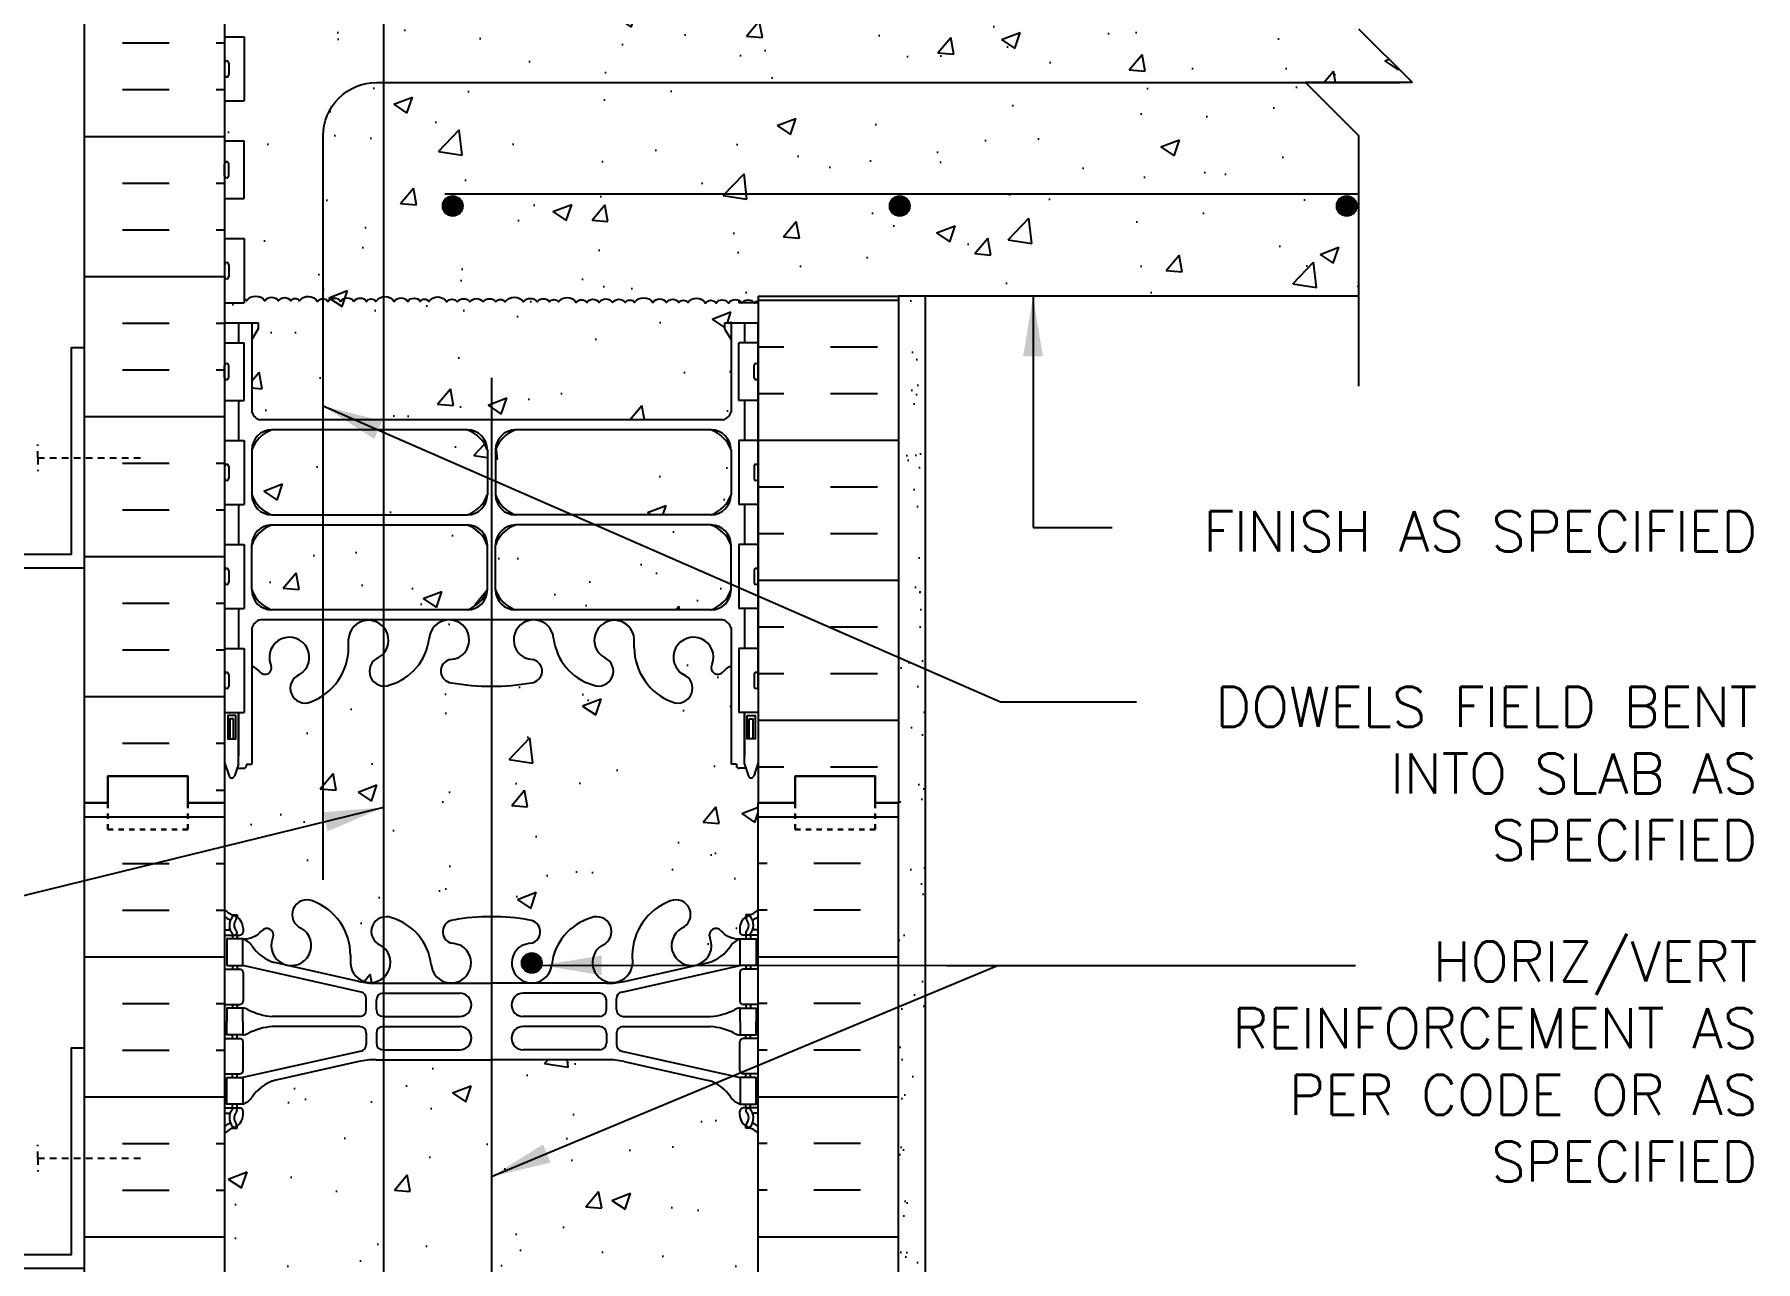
# Model space of a CAD drawing. Header units: inches. Extents: x 75 to 126.9, y 109 to 174.4.
# Drawn here: x 94.62 to 126.86, y 137.81 to 160.8 of the extents above; entities that cross this region are included whole.
import ezdxf

# ---------------------------------------------------------------- set-up
doc = ezdxf.new("R2010")
doc.units = ezdxf.units.IN
doc.header["$LTSCALE"] = 0.5
doc.header["$MEASUREMENT"] = 0
doc.linetypes.add('DASHED2', pattern=[0.375, 0.25, -0.125])
for name, color, linetype in [('HATCH', 12, 'Continuous'), ('line25', 2, 'Continuous'), ('LINE3', 3, 'Continuous'), ('LINE50', 5, 'Continuous'), ('LINE9', 9, 'Continuous'), ('TEXT', 4, 'Continuous'), ('Web_Edge', 9, 'Continuous')]:
    doc.layers.add(name, color=color, linetype=linetype)
doc.styles.add('DIM', font='romans.shx', dxfattribs={"width": 0.7})
doc.styles.add('ROMANS', font='romans.shx', dxfattribs={"height": 0.75})
doc.dimstyles.new('ext_12', dxfattribs={"dimscale": 12, "dimtxt": 0.09375, "dimasz": 0.09375, "dimexe": 0.09375, "dimexo": 0.0625, "dimgap": 0.0625, "dimtad": 1, "dimdec": 1, "dimzin": 3, "dimdsep": 46, "dimlunit": 4, "dimtxsty": 'DIM', "dimcen": 0.09, "dimdle": 0.09375, "dimclrt": 4, "dimadec": 0, "dimazin": 0, "dimtfac": 1, "dimtdec": 1, "dimtmove": 2, "dimatfit": 3, "dimfxl": 1, "dimfrac": 2, "dimtolj": 1, "dimtzin": 0, "dimarcsym": 0})

msp = doc.modelspace()

# ---------------------------------------------------------------- hatches: boundary and pattern name
at = {"layer": 'HATCH'}
h = msp.add_hatch(dxfattribs=at)
h.set_pattern_fill('AR-CONC', color=256, scale=0.5)
h.paths.add_polyline_path([(108.178, 173.401), (102.178, 173.401), (101.178, 172.401), (101.178, 174.401), (100.178, 173.401), (98.178, 173.401), (98.178, 170.593, 0.088416), (98.324, 170.496), (98.414, 170.496), (98.414, 170.454, -0.249069), (98.524, 170.247), (98.524, 170.18, -0.414214), (98.462, 170.117), (98.414, 170.117), (98.414, 170.047), (98.519, 170.047, -0.168672), (98.705, 169.898, 0.17445), (99.113, 169.602), (100.693, 169.249, 0.054974), (101.02, 169.213), (103.178, 169.213), (105.336, 169.213, 0.054974), (105.663, 169.249), (107.244, 169.602, 0.17445), (107.651, 169.898, -0.168672), (107.837, 170.047), (107.942, 170.047), (107.942, 170.117), (107.895, 170.117, -0.414214), (107.832, 170.18), (107.832, 170.247, -0.249069), (107.942, 170.454), (107.942, 170.496), (108.032, 170.496, 0.08841), (108.178, 170.593)])
h.paths.add_polyline_path([(108.178, 166.401, 0.08841), (108.032, 166.498), (107.942, 166.498), (107.942, 166.54, -0.249069), (107.832, 166.747), (107.832, 166.815, -0.414214), (107.895, 166.877), (107.942, 166.877), (107.942, 166.947), (107.837, 166.947, 0.231736), (107.479, 166.796, -0.8344), (107.268, 166.922), (107.28, 166.943, 2.155404), (106.741, 166.749, -1), (106.527, 166.238, -0.311223), (105.818, 167.254), (105.819, 167.419, 1.661382), (105.258, 167.066, -1), (105.044, 166.555, -0.307094), (104.306, 167.45, 1.604516), (103.747, 167.074, 0.055617), (103.926, 167.029, -0.843243), (103.892, 166.596, -0.047544), (103.178, 166.532, -0.047544), (102.464, 166.596, -0.843243), (102.43, 167.029, 0.055617), (102.609, 167.074, 1.604516), (102.051, 167.45, -0.307094), (101.312, 166.555, -1), (101.098, 167.066, 1.661382), (100.537, 167.419), (100.538, 167.273, -0.316114), (99.829, 166.238, -1), (99.615, 166.749, 2.155404), (99.077, 166.943), (99.088, 166.922, -0.834375), (98.877, 166.796, 0.23174), (98.519, 166.947), (98.414, 166.947), (98.414, 166.877), (98.462, 166.877, -0.414214), (98.524, 166.815), (98.524, 166.747, -0.249069), (98.414, 166.54), (98.414, 166.498), (98.324, 166.498, 0.088416), (98.178, 166.401), (98.178, 164.401), (98.178, 163.874, -0.519406), (98.413, 163.874, -0.520567), (98.591, 163.874, -0.520567), (98.932, 163.874, -0.520567), (99.189, 163.874, -0.520567), (99.421, 163.874, -0.520567), (99.585, 163.874, -0.520567), (99.919, 163.863, -0.520567), (100.116, 163.863, -0.520567), (100.351, 163.863, -0.520567), (100.602, 163.863, -0.520567), (100.837, 163.863, -0.520567), (101.014, 163.863, -0.520567), (101.356, 163.863, -0.520567), (101.612, 163.863, -0.520567), (101.844, 163.863, -0.520567), (102.008, 163.863, -0.520567), (102.343, 163.852, -0.520567), (102.539, 163.852, -0.520567), (102.774, 163.852, -0.520567), (103.025, 163.852, -0.520567), (103.26, 163.852, -0.520567), (103.438, 163.852, -0.520567), (103.779, 163.852, -0.520567), (104.036, 163.852, -0.520567), (104.268, 163.852, -0.520567), (104.432, 163.852, -0.520567), (104.766, 163.841, -0.520567), (104.963, 163.841, -0.520567), (105.198, 163.841, -0.520567), (105.449, 163.841, -0.520567), (105.684, 163.841, -0.520567), (105.861, 163.841, -0.520567), (106.202, 163.841, -0.520567), (106.459, 163.841, -0.520567), (106.691, 163.841, -0.520567), (106.855, 163.841, -0.520567), (107.189, 163.83, -0.520567), (107.386, 163.83, -0.520567), (107.621, 163.83, -0.520567), (107.872, 163.83, -0.520567), (108.107, 163.83, -0.520567), (108.284, 163.83, -0.520567), (108.626, 163.83, -0.520567), (108.882, 163.83, -0.280682), (108.998, 163.901), (108.866, 163.901), (108.866, 164.401), (108.178, 164.401)])
h.paths.add_polyline_path([(119.433, 163.901), (110.366, 163.901), (108.998, 163.901, 0.280682), (108.882, 163.83, 0.520567), (108.626, 163.83, 0.520567), (108.284, 163.83, 0.520567), (108.107, 163.83, 0.520567), (107.872, 163.83, 0.520567), (107.621, 163.83, 0.520567), (107.386, 163.83, 0.520567), (107.189, 163.83, 0.520567), (106.855, 163.841, 0.520567), (106.691, 163.841, 0.520567), (106.459, 163.841, 0.520567), (106.202, 163.841, 0.520567), (105.861, 163.841, 0.520567), (105.684, 163.841, 0.520567), (105.449, 163.841, 0.520567), (105.198, 163.841, 0.520567), (104.963, 163.841, 0.520567), (104.766, 163.841, 0.520567), (104.432, 163.852, 0.520567), (104.268, 163.852, 0.520567), (104.036, 163.852, 0.520567), (103.779, 163.852, 0.520567), (103.438, 163.852, 0.520567), (103.26, 163.852, 0.520567), (103.025, 163.852, 0.520567), (102.774, 163.852, 0.520567), (102.539, 163.852, 0.520567), (102.343, 163.852, 0.520567), (102.008, 163.863, 0.520567), (101.844, 163.863, 0.520567), (101.612, 163.863, 0.520567), (101.356, 163.863, 0.520567), (101.014, 163.863, 0.520567), (100.837, 163.863, 0.520567), (100.602, 163.863, 0.520567), (100.351, 163.863, 0.520567), (100.116, 163.863, 0.520567), (99.919, 163.863, 0.520567), (99.585, 163.874, 0.520567), (99.421, 163.874, 0.520567), (99.189, 163.874, 0.520567), (98.932, 163.874, 0.520567), (98.591, 163.874, 0.520567), (98.413, 163.874, 0.519406), (98.178, 163.874), (98.178, 162.586), (98.543, 162.586), (98.543, 161.506), (98.178, 161.506), (98.178, 160.756), (98.543, 160.756), (98.543, 159.556), (98.178, 159.556), (98.178, 158.806), (98.543, 158.806), (98.543, 157.726), (98.178, 157.726), (98.178, 156.976), (98.543, 156.976), (98.543, 155.85, -0.144272), (98.591, 155.812, -0.520567), (98.932, 155.812, -0.520567), (99.189, 155.812, -0.520567), (99.421, 155.812, -0.520567), (99.585, 155.812, -0.520567), (99.919, 155.801, -0.520567), (100.116, 155.801, -0.520567), (100.351, 155.801, -0.520567), (100.602, 155.801, -0.520567), (100.837, 155.801, -0.520567), (101.014, 155.801, -0.520567), (101.356, 155.801, -0.520567), (101.612, 155.801, -0.520567), (101.844, 155.801, -0.520567), (102.008, 155.801, -0.520567), (102.343, 155.79, -0.520567), (102.539, 155.79, -0.520567), (102.774, 155.79, -0.520567), (103.025, 155.79, -0.520567), (103.26, 155.79, -0.520567), (103.438, 155.79, -0.520567), (103.779, 155.79, -0.520567), (104.036, 155.79, -0.520567), (104.268, 155.79, -0.520567), (104.432, 155.79, -0.520567), (104.766, 155.78, -0.520567), (104.963, 155.78, -0.520567), (105.198, 155.78, -0.520567), (105.449, 155.78, -0.520567), (105.684, 155.78, -0.520567), (105.861, 155.78, -0.520567), (106.202, 155.78, -0.520567), (106.459, 155.78, -0.520567), (106.691, 155.78, -0.520567), (106.855, 155.78, -0.520567), (107.189, 155.769, -0.520567), (107.386, 155.769, -0.520567), (107.621, 155.769, -0.501249), (107.866, 155.776), (107.878, 155.776, -0.479526), (108.101, 155.776), (108.113, 155.776, -0.179403), (108.178, 155.813), (108.178, 155.901), (110.803, 155.901), (119.433, 155.901), (119.433, 158.901), (118.433, 159.901), (120.433, 159.901), (119.433, 160.901)])
h.paths.add_polyline_path([(107.668, 155.089), (107.548, 155.289), (107.548, 155.401), (108.178, 155.401), (108.178, 155.776), (107.813, 155.776), (107.813, 155.819, 0.367877), (107.621, 155.769, 0.520567), (107.386, 155.769, 0.520567), (107.189, 155.769, 0.520567), (106.855, 155.78, 0.520567), (106.691, 155.78, 0.520567), (106.459, 155.78, 0.520567), (106.202, 155.78, 0.520567), (105.861, 155.78, 0.520567), (105.684, 155.78, 0.520567), (105.449, 155.78, 0.520567), (105.198, 155.78, 0.520567), (104.963, 155.78, 0.520567), (104.766, 155.78, 0.520567), (104.432, 155.79, 0.520567), (104.268, 155.79, 0.520567), (104.036, 155.79, 0.520567), (103.779, 155.79, 0.520567), (103.438, 155.79, 0.520567), (103.26, 155.79, 0.520567), (103.025, 155.79, 0.520567), (102.774, 155.79, 0.520567), (102.539, 155.79, 0.520567), (102.343, 155.79, 0.520567), (102.008, 155.801, 0.520567), (101.844, 155.801, 0.520567), (101.612, 155.801, 0.520567), (101.356, 155.801, 0.520567), (101.014, 155.801, 0.520567), (100.837, 155.801, 0.520567), (100.602, 155.801, 0.520567), (100.351, 155.801, 0.520567), (100.116, 155.801, 0.520567), (99.919, 155.801, 0.520567), (99.585, 155.812, 0.520567), (99.421, 155.812, 0.520567), (99.189, 155.812, 0.520567), (98.932, 155.812, 0.520567), (98.591, 155.812, 0.144272), (98.543, 155.85), (98.543, 155.776), (98.178, 155.776), (98.178, 155.401), (98.808, 155.401), (98.808, 155.289), (98.688, 155.089), (98.688, 153.727, 0.268156), (98.849, 153.579), (107.507, 153.579, 0.268138), (107.668, 153.727)])
h.paths.add_polyline_path([(103.102, 153.017, 0.225652), (102.727, 153.392), (99.063, 153.392, 0.225652), (98.688, 153.017), (98.688, 152.176, 0.225652), (99.063, 151.801), (102.727, 151.801, 0.225652), (103.102, 152.176)])
h.paths.add_polyline_path([(103.102, 150.394), (103.102, 151.235, 0.225652), (102.727, 151.61), (99.063, 151.61, 0.225652), (98.688, 151.235), (98.688, 150.394, 0.225652), (99.063, 150.019), (102.727, 150.019, 0.225652)])
h.paths.add_polyline_path([(107.668, 151.235, 0.225652), (107.293, 151.61), (103.629, 151.61, 0.225652), (103.254, 151.235), (103.254, 150.394, 0.225652), (103.629, 150.019), (107.293, 150.019, 0.225652), (107.668, 150.394)])
h.paths.add_polyline_path([(107.668, 153.017, 0.225652), (107.293, 153.392), (103.629, 153.392, 0.225652), (103.254, 153.017), (103.254, 152.176, 0.225652), (103.629, 151.801), (107.293, 151.801, 0.225652), (107.668, 152.176)])
h.paths.add_polyline_path([(107.668, 148.967, 0.108935), (107.515, 148.854, -0.8344), (107.304, 148.979), (107.316, 149.001, 2.155404), (106.777, 148.806, -1), (106.563, 148.295, -0.311223), (105.854, 149.311), (105.855, 149.476, 1.661382), (105.294, 149.124, -1), (105.08, 148.612, -0.307094), (104.342, 149.508, 1.604516), (103.783, 149.132, 0.055617), (103.962, 149.086, -0.843243), (103.928, 148.654, -0.049932), (103.178, 148.59, -0.049932), (102.428, 148.654, -0.843243), (102.394, 149.086, 0.055617), (102.573, 149.132, 1.604516), (102.015, 149.508, -0.307094), (101.276, 148.612, -1), (101.062, 149.124, 1.661382), (100.501, 149.476), (100.502, 149.331, -0.316114), (99.793, 148.295, -1), (99.579, 148.806, 2.155404), (99.041, 149.001), (99.052, 148.979, -0.834375), (98.841, 148.854, 0.108938), (98.688, 148.967), (98.688, 147.13), (98.588, 147.13), (98.588, 147.1, -0.414214), (98.538, 147.05), (98.412, 147.05), (98.369, 146.919, -0.725737), (98.263, 146.9), (98.178, 147.161), (98.178, 146.401), (98.178, 144.401, 0.088416), (98.324, 144.304), (98.414, 144.304), (98.414, 144.262, -0.249069), (98.524, 144.055), (98.524, 143.987, -0.414214), (98.462, 143.925), (98.414, 143.925), (98.414, 143.855), (98.519, 143.855, 0.231736), (98.877, 144.006, -0.8344), (99.088, 143.88), (99.077, 143.859, 2.155404), (99.615, 144.054, -1), (99.829, 144.565, -0.311223), (100.538, 143.549), (100.537, 143.384, 1.661382), (101.098, 143.736, -1), (101.312, 144.247, -0.307094), (102.051, 143.352, 1.604516), (102.609, 143.728, 0.055617), (102.43, 143.773, -0.843243), (102.464, 144.206, -0.047544), (103.178, 144.271, -0.047544), (103.892, 144.206, -0.843243), (103.926, 143.773, 0.055617), (103.747, 143.728, 1.604516), (104.306, 143.352, -0.307094), (105.044, 144.247, -1), (105.258, 143.736, 1.661382), (105.819, 143.384), (105.819, 143.529, -0.316114), (106.527, 144.565, -1), (106.741, 144.054, 2.155404), (107.28, 143.859), (107.268, 143.88, -0.834375), (107.479, 144.006, 0.23174), (107.837, 143.855), (107.942, 143.855), (107.942, 143.925), (107.895, 143.925, -0.414214), (107.832, 143.987), (107.832, 144.055, -0.249069), (107.942, 144.262), (107.942, 144.304), (108.032, 144.304, 0.08841), (108.178, 144.401), (108.178, 146.401), (108.178, 147.161), (108.099, 146.919, -0.725737), (107.993, 146.9), (107.944, 147.05), (107.818, 147.05, -0.414214), (107.768, 147.1), (107.768, 147.13), (107.668, 147.13)])
h.paths.add_polyline_path([(108.178, 140.209, 0.08841), (108.032, 140.306), (107.942, 140.306), (107.942, 140.348, -0.249069), (107.832, 140.555), (107.832, 140.622, -0.414214), (107.895, 140.685), (107.942, 140.685), (107.942, 140.755), (107.837, 140.755, -0.168672), (107.651, 140.905, 0.17445), (107.244, 141.2), (105.663, 141.553, 0.054974), (105.336, 141.589), (103.178, 141.589), (101.02, 141.589, 0.054974), (100.693, 141.553), (99.113, 141.2, 0.17445), (98.705, 140.905, -0.168672), (98.519, 140.755), (98.414, 140.755), (98.414, 140.685), (98.462, 140.685, -0.414214), (98.524, 140.622), (98.524, 140.555, -0.249069), (98.414, 140.348), (98.414, 140.306), (98.324, 140.306, 0.088416), (98.178, 140.209), (98.178, 134.593, 0.088416), (98.324, 134.496), (98.414, 134.496), (98.414, 134.454, -0.249069), (98.524, 134.247), (98.524, 134.18, -0.414214), (98.462, 134.117), (98.414, 134.117), (98.414, 134.047), (98.519, 134.047, -0.168672), (98.705, 133.898, 0.17445), (99.113, 133.602), (100.693, 133.249, 0.054974), (101.02, 133.213), (103.178, 133.213), (105.336, 133.213, 0.054974), (105.663, 133.249), (107.244, 133.602, 0.17445), (107.651, 133.898, -0.168672), (107.837, 134.047), (107.942, 134.047), (107.942, 134.117), (107.895, 134.117, -0.414214), (107.832, 134.18), (107.832, 134.247, -0.249069), (107.942, 134.454), (107.942, 134.496), (108.032, 134.496, 0.08841), (108.178, 134.593)])
h.paths.add_polyline_path([(108.178, 130.401, 0.08841), (108.032, 130.498), (107.942, 130.498), (107.942, 130.54, -0.249069), (107.832, 130.747), (107.832, 130.815, -0.414214), (107.895, 130.877), (107.942, 130.877), (107.942, 130.947), (107.837, 130.947, 0.231736), (107.479, 130.796, -0.8344), (107.268, 130.922), (107.28, 130.943, 2.155404), (106.741, 130.749, -1), (106.527, 130.238, -0.311223), (105.818, 131.254), (105.819, 131.419, 1.661382), (105.258, 131.066, -1), (105.044, 130.555, -0.307094), (104.306, 131.45, 1.604516), (103.747, 131.074, 0.055617), (103.926, 131.029, -0.843243), (103.892, 130.596, -0.047544), (103.178, 130.532, -0.047544), (102.464, 130.596, -0.843243), (102.43, 131.029, 0.055617), (102.609, 131.074, 1.604516), (102.051, 131.45, -0.307094), (101.312, 130.555, -1), (101.098, 131.066, 1.661382), (100.537, 131.419), (100.538, 131.273, -0.316114), (99.829, 130.238, -1), (99.615, 130.749, 2.155404), (99.077, 130.943), (99.088, 130.922, -0.834375), (98.877, 130.796, 0.23174), (98.519, 130.947), (98.414, 130.947), (98.414, 130.877), (98.462, 130.877, -0.414214), (98.524, 130.815), (98.524, 130.747, -0.249069), (98.414, 130.54), (98.414, 130.498), (98.324, 130.498, 0.088416), (98.178, 130.401), (98.178, 128.401), (100.178, 128.401), (101.178, 129.401), (101.178, 127.401), (102.178, 128.401), (108.178, 128.401)])
h = msp.add_hatch(dxfattribs=at)
h.set_pattern_fill('INSUL', color=256, scale=7, style=0)
h.set_pattern_definition([(0, (-2827.9834, -250.6084), (0, 2.625), []), (0, (-2827.9834, -249.7334), (0, 2.625), [0.875, -0.875]), (0, (-2827.9834, -248.8584), (0, 2.625), [0.875, -0.875])])
h.paths.add_polyline_path([(95.553, 146.401), (95.991, 146.401), (95.991, 146.901), (97.491, 146.901), (97.491, 146.401), (98.178, 146.401), (98.178, 164.401), (97.491, 164.401), (97.491, 164.901), (95.991, 164.901), (95.991, 164.401), (95.553, 164.401)])
h = msp.add_hatch(dxfattribs=at)
h.set_pattern_fill('INSUL', color=256, scale=7, style=0)
h.set_pattern_definition([(0, (109.5324, 155.8238), (0, 2.625), []), (0, (109.5324, 156.6988), (0, 2.625), [0.875, -0.875]), (0, (109.5324, 157.5738), (0, 2.625), [0.875, -0.875])])
h.paths.add_polyline_path([(110.803, 155.901), (108.178, 155.901), (108.178, 155.618), (110.803, 155.618)])
h.paths.add_polyline_path([(110.803, 155.618), (108.178, 155.618), (108.178, 146.401), (108.866, 146.401), (108.866, 146.901), (110.366, 146.901), (110.366, 146.401), (110.803, 146.401)])
h = msp.add_hatch(dxfattribs=at)
h.set_pattern_fill('AR-SAND', color=256, scale=0.5, style=0)
h.set_pattern_definition([(37.5, (111.2565, 149.0647), (-0.031497, 0.963412), [0, -0.76, 0, -0.85, 0, -0.8125]), (7.5, (111.2565, 149.0647), (0.88489, 1.41107), [0, -0.41, 0, -0.685, 0, -0.2625]), (327.5, (110.6415, 149.0647), (1.55707, 0.00283), [0, -0.25, 0, -0.9, 0, -1.175]), (317.5, (110.6415, 149.0647), (1.50306, 0.43884), [0, -0.125, 0, -0.59, 0, -0.675])])
h.paths.add_polyline_path([(111.303, 155.901), (110.803, 155.901), (110.803, 146.401), (110.803, 145.981), (111.303, 145.981)])
h.paths.add_polyline_path([(111.303, 140.967), (110.803, 140.967), (110.803, 128.402), (111.303, 128.402)])
h.paths.add_polyline_path([(111.303, 145.901), (110.803, 145.901), (110.803, 140.967), (111.303, 140.967)])
h = msp.add_hatch(dxfattribs=at)
h.set_pattern_fill('INSUL', color=256, scale=7, style=0)
h.set_pattern_definition([(0, (-2827.9834, -268.6084), (0, 2.625), []), (0, (-2827.9834, -267.7334), (0, 2.625), [0.875, -0.875]), (0, (-2827.9834, -266.8584), (0, 2.625), [0.875, -0.875])])
h.paths.add_polyline_path([(95.553, 128.401), (95.991, 128.401), (95.991, 128.901), (97.491, 128.901), (97.491, 128.401), (98.178, 128.401), (98.178, 146.401), (97.491, 146.401), (97.491, 146.901), (95.991, 146.901), (95.991, 146.401), (95.553, 146.401)])
h = msp.add_hatch(dxfattribs=at)
h.set_pattern_fill('INSUL', color=256, scale=7, style=0)
h.set_pattern_definition([(180, (3034.3397, -268.6084), (0, 2.625), []), (180, (3034.3397, -267.7334), (0, 2.625), [0.875, -0.875]), (180, (3034.3397, -266.8584), (0, 2.625), [0.875, -0.875])])
h.paths.add_polyline_path([(110.803, 128.401), (110.366, 128.401), (110.366, 128.901), (108.866, 128.901), (108.866, 128.401), (108.178, 128.401), (108.178, 146.401), (108.866, 146.401), (108.866, 146.901), (110.366, 146.901), (110.366, 146.401), (110.803, 146.401)])
at = {"layer": 'LINE3'}
for points in [[(102.641, 157.588, 1), (102.266, 157.588, 1)], [(111.016, 157.588, 1), (110.641, 157.588, 1)], [(119.391, 157.588, 1), (119.016, 157.588, 1)], [(103.747, 143.403, 1), (104.122, 143.403, 1)]]:
    msp.add_hatch(color=256, dxfattribs=at).paths.add_polyline_path(points)

# ---------------------------------------------------------------- linework, layer by layer
at = {"layer": 'HATCH'}
for points in [[(98.543, 155.85, -0.144272), (98.591, 155.812, -0.520567), (98.932, 155.812, -0.520567), (99.189, 155.812, -0.520567), (99.421, 155.812, -0.520567), (99.585, 155.812, -0.520567), (99.919, 155.801, -0.520567), (100.116, 155.801, -0.520567), (100.351, 155.801, -0.520567), (100.602, 155.801, -0.434064), (100.602, 155.801)], [(100.602, 155.801, -0.520567), (100.837, 155.801, -0.520567), (101.014, 155.801, -0.520567), (101.356, 155.801, -0.520567), (101.612, 155.801, -0.520567), (101.844, 155.801, -0.520567), (102.008, 155.801, -0.520567), (102.343, 155.79, -0.520567), (102.539, 155.79, -0.520567), (102.774, 155.79, -0.520567), (103.025, 155.79, -0.434064), (103.025, 155.79, -0.434064)], [(103.025, 155.79, -0.520567), (103.26, 155.79, -0.520567), (103.438, 155.79, -0.520567), (103.779, 155.79, -0.520567), (104.036, 155.79, -0.520567), (104.268, 155.79, -0.520567), (104.432, 155.79, -0.520567), (104.766, 155.78, -0.520567), (104.963, 155.78, -0.520567), (105.198, 155.78, -0.520567), (105.449, 155.78, -0.434064), (105.449, 155.78, -0.434064)], [(105.449, 155.78, -0.520567), (105.684, 155.78, -0.520567), (105.861, 155.78, -0.520567), (106.202, 155.78, -0.520567), (106.459, 155.78, -0.520567), (106.691, 155.78, -0.520567), (106.855, 155.78, -0.520567), (107.189, 155.769, -0.520567), (107.386, 155.769, -0.520567), (107.621, 155.769, -0.520567), (107.872, 155.769, -0.434064), (107.872, 155.769, -0.434064)], [(107.872, 155.769, -0.520567), (108.107, 155.769, -0.202105), (108.178, 155.813, -0.202105)]]:
    msp.add_lwpolyline(points, format="xyb", dxfattribs=at)
at = {"layer": 'line25'}
for p, q in [((98.178, 164.401), (98.178, 146.401)), ((98.178, 160.756), (98.543, 160.756)), ((98.543, 160.756), (98.543, 159.556)), ((98.178, 159.556), (98.543, 159.556)), ((98.178, 158.806), (98.543, 158.806)), ((98.543, 157.726), (98.543, 158.806)), ((98.178, 157.726), (98.543, 157.726)), ((98.178, 156.976), (98.543, 156.976)), ((98.543, 156.976), (98.543, 155.776)), ((98.178, 155.776), (98.543, 155.776)), ((107.813, 155.819), (107.813, 155.776)), ((108.178, 155.776), (107.813, 155.776)), ((108.178, 155.901), (108.178, 146.401)), ((98.178, 155.026), (98.543, 155.026)), ((98.543, 153.946), (98.543, 155.026)), ((108.178, 155.026), (107.813, 155.026)), ((107.813, 153.946), (107.813, 155.026)), ((98.178, 153.946), (98.543, 153.946)), ((108.178, 153.946), (107.813, 153.946)), ((98.178, 153.196), (98.543, 153.196)), ((98.543, 153.196), (98.543, 151.996)), ((108.178, 153.196), (107.813, 153.196)), ((107.813, 153.196), (107.813, 151.996)), ((98.178, 151.996), (98.543, 151.996)), ((108.178, 151.996), (107.813, 151.996)), ((98.178, 151.246), (98.543, 151.246)), ((98.543, 151.246), (98.543, 150.046)), ((108.178, 151.246), (107.813, 151.246)), ((107.813, 151.246), (107.813, 150.046)), ((98.178, 150.046), (98.543, 150.046)), ((108.178, 150.046), (107.813, 150.046)), ((98.178, 149.296), (98.543, 149.296)), ((98.543, 149.296), (98.543, 148.096)), ((108.178, 149.296), (107.813, 149.296)), ((107.813, 149.296), (107.813, 148.096)), ((98.178, 148.096), (98.178, 146.401)), ((98.178, 148.096), (98.543, 148.096)), ((108.178, 148.096), (107.813, 148.096)), ((98.178, 146.401), (98.178, 128.401)), ((108.178, 128.401), (108.178, 146.401))]:
    msp.add_line(p, q, dxfattribs=at)
at = {"layer": 'LINE3'}
for p, q in [((101.156, 174.379), (101.156, 129.151)), ((119.433, 157.807), (102.308, 157.807)), ((103.178, 154.369), (103.178, 128.401))]:
    msp.add_line(p, q, dxfattribs=at)
at = {"layer": 'LINE3', "linetype": 'Continuous'}
msp.add_lwpolyline([(100.025, 144.959), (100.025, 158.903, -0.414214), (101.025, 159.903), (120.202, 159.903)], format="xyb", dxfattribs=at)
at = {"layer": 'LINE3'}
for centre in [(102.453, 157.588), (110.828, 157.588), (119.203, 157.588), (103.934, 143.403)]:
    msp.add_circle(centre, 0.188, dxfattribs=at)
at = {"layer": 'LINE50'}
for p, q in [((95.553, 146.401), (95.553, 164.401)), ((108.178, 155.901), (110.803, 155.901)), ((110.803, 155.901), (110.803, 146.401)), ((95.553, 128.401), (95.553, 146.401)), ((110.803, 128.401), (110.803, 146.401))]:
    msp.add_line(p, q, dxfattribs=at)
for points in [[(95.553, 146.401), (95.991, 146.401), (95.991, 146.901), (97.491, 146.901), (97.491, 146.401), (98.178, 146.401)], [(98.178, 146.401), (97.491, 146.401), (97.491, 146.901), (95.991, 146.901), (95.991, 146.401), (95.553, 146.401)], [(95.553, 146.401), (95.991, 146.401), (95.991, 146.901), (97.491, 146.901), (97.491, 146.401), (98.178, 146.401)], [(108.178, 146.401), (108.866, 146.401), (108.866, 146.901), (110.366, 146.901), (110.366, 146.401), (110.803, 146.401)], [(108.178, 146.401), (108.866, 146.401), (108.866, 146.901), (110.366, 146.901), (110.366, 146.401), (110.803, 146.401)], [(110.803, 146.401), (110.366, 146.401), (110.366, 146.901), (108.866, 146.901), (108.866, 146.401), (108.178, 146.401)], [(108.178, 146.401), (108.866, 146.401), (108.866, 146.901), (110.366, 146.901), (110.366, 146.401), (110.803, 146.401)], [(108.178, 146.401), (108.866, 146.401), (108.866, 146.901), (110.366, 146.901), (110.366, 146.401), (110.803, 146.401)]]:
    msp.add_lwpolyline(points, dxfattribs=at)
at = {"layer": 'LINE9'}
for p, q in [((120.433, 159.901), (119.433, 160.901)), ((98.218, 160.306), (98.218, 160.306)), ((98.178, 160.266), (98.178, 160.046)), ((98.178, 160.211), (98.178, 160.211)), ((98.178, 160.101), (98.178, 160.101)), ((98.218, 160.006), (98.218, 160.006)), ((98.258, 160.266), (98.258, 160.046)), ((120.433, 159.901), (118.433, 159.901)), ((118.433, 159.901), (119.433, 158.901)), ((119.433, 154.214), (119.433, 158.901)), ((98.178, 158.156), (98.178, 158.376)), ((98.218, 158.416), (98.218, 158.416)), ((98.258, 158.156), (98.258, 158.376)), ((98.178, 158.321), (98.178, 158.321)), ((98.178, 158.211), (98.178, 158.211)), ((98.218, 158.116), (98.218, 158.116)), ((98.178, 156.486), (98.178, 156.266)), ((98.178, 156.431), (98.178, 156.431)), ((98.218, 156.526), (98.218, 156.526)), ((98.258, 156.486), (98.258, 156.266)), ((98.178, 156.321), (98.178, 156.321)), ((98.218, 156.226), (98.218, 156.226)), ((119.433, 155.901), (110.803, 155.901)), ((111.303, 155.901), (111.303, 128.401)), ((98.178, 154.376), (98.178, 154.596)), ((98.178, 154.541), (98.178, 154.541)), ((98.218, 154.636), (98.218, 154.636)), ((98.258, 154.376), (98.258, 154.596)), ((108.098, 154.376), (108.098, 154.596)), ((108.138, 154.636), (108.138, 154.636)), ((108.178, 154.376), (108.178, 154.596)), ((108.178, 154.541), (108.178, 154.541)), ((98.178, 154.431), (98.178, 154.431)), ((98.218, 154.336), (98.218, 154.336)), ((108.138, 154.336), (108.138, 154.336)), ((108.178, 154.431), (108.178, 154.431)), ((98.178, 152.706), (98.178, 152.486)), ((98.178, 152.651), (98.178, 152.651)), ((98.178, 152.541), (98.178, 152.541)), ((98.218, 152.746), (98.218, 152.746)), ((98.258, 152.706), (98.258, 152.486)), ((108.098, 152.706), (108.098, 152.486)), ((108.138, 152.746), (108.138, 152.746)), ((108.178, 152.706), (108.178, 152.486)), ((108.178, 152.651), (108.178, 152.651)), ((108.178, 152.541), (108.178, 152.541)), ((98.218, 152.446), (98.218, 152.446)), ((108.138, 152.446), (108.138, 152.446)), ((98.178, 150.756), (98.178, 150.536)), ((98.178, 150.701), (98.178, 150.701)), ((98.258, 150.756), (98.258, 150.536)), ((108.098, 150.756), (108.098, 150.536)), ((108.178, 150.756), (108.178, 150.536)), ((108.178, 150.701), (108.178, 150.701)), ((98.178, 150.591), (98.178, 150.591)), ((98.218, 150.496), (98.218, 150.496)), ((108.138, 150.496), (108.138, 150.496)), ((108.178, 150.591), (108.178, 150.591)), ((98.178, 148.806), (98.178, 148.586)), ((98.178, 148.751), (98.178, 148.751)), ((98.218, 148.846), (98.218, 148.846)), ((98.258, 148.806), (98.258, 148.586)), ((108.098, 148.806), (108.098, 148.586)), ((108.138, 148.846), (108.138, 148.846)), ((108.178, 148.806), (108.178, 148.586)), ((108.178, 148.751), (108.178, 148.751)), ((98.178, 148.641), (98.178, 148.641)), ((98.218, 148.546), (98.218, 148.546)), ((108.138, 148.546), (108.138, 148.546)), ((108.178, 148.641), (108.178, 148.641))]:
    msp.add_line(p, q, dxfattribs=at)
at = {"layer": 'LINE9', "linetype": 'DASHED2'}
for p, q in [((94.678, 152.869), (94.678, 153.119)), ((94.678, 152.869), (96.678, 152.869)), ((94.678, 152.869), (94.678, 152.619)), ((94.678, 139.744), (94.678, 139.994)), ((94.678, 139.744), (96.678, 139.744)), ((94.678, 139.744), (94.678, 139.494))]:
    msp.add_line(p, q, dxfattribs=at)
at = {"layer": 'LINE9'}
for points in [[(95.553, 154.931), (95.303, 154.931), (95.303, 151.056), (92.553, 151.056), (92.553, 150.806), (95.553, 150.806)], [(95.553, 141.806), (95.303, 141.806), (95.303, 137.931), (92.553, 137.931), (92.553, 137.681), (95.553, 137.681)]]:
    msp.add_lwpolyline(points, close=True, dxfattribs=at)
at = {"layer": 'LINE9', "linetype": 'DASHED2', "ltscale": 0.15}
for points in [[(97.491, 146.401), (97.491, 146.401), (97.491, 145.901), (95.991, 145.901), (95.991, 146.401), (95.991, 146.401)], [(95.991, 146.401), (95.991, 146.401), (95.991, 145.901), (97.491, 145.901), (97.491, 146.401), (97.491, 146.401)], [(108.866, 146.401), (108.866, 146.401), (108.866, 145.901), (110.366, 145.901), (110.366, 146.401), (110.366, 146.401)], [(110.366, 146.401), (110.366, 146.401), (110.366, 145.901), (108.866, 145.901), (108.866, 146.401), (108.866, 146.401)], [(110.366, 146.401), (110.366, 146.401), (110.366, 145.901), (108.866, 145.901), (108.866, 146.401), (108.866, 146.401)]]:
    msp.add_lwpolyline(points, dxfattribs=at)
at = {"layer": 'LINE9'}
for centre, start, end in [((98.218, 160.266), 90, 180), ((98.218, 160.266), 0, 90), ((98.218, 160.046), 180, 270), ((98.218, 160.046), 270, 0), ((98.218, 158.376), 90, 180), ((98.218, 158.376), 360, 90), ((98.218, 158.156), 180, 270), ((98.218, 158.156), 270, 0), ((98.218, 156.486), 90, 180), ((98.218, 156.486), 0, 90), ((98.218, 156.266), 180, 270), ((98.218, 156.266), 270, 0), ((98.218, 154.596), 90, 180), ((98.218, 154.596), 360, 90), ((108.138, 154.596), 90, 180), ((108.138, 154.596), 0, 90), ((98.218, 154.376), 180, 270), ((98.218, 154.376), 270, 0), ((108.138, 154.376), 180, 270), ((108.138, 154.376), 270, 0), ((98.218, 152.706), 90, 180), ((98.218, 152.706), 0, 90), ((108.138, 152.706), 90, 180), ((108.138, 152.706), 360, 90), ((98.218, 152.486), 180, 270), ((98.218, 152.486), 270, 0), ((108.138, 152.486), 180, 270), ((108.138, 152.486), 270, 0), ((98.218, 150.756), 90, 180), ((98.218, 150.756), 0, 90), ((108.138, 150.756), 90, 180), ((108.138, 150.756), 360, 90), ((98.218, 150.536), 180, 270), ((98.218, 150.536), 270, 0), ((108.138, 150.536), 180, 270), ((108.138, 150.536), 270, 0), ((98.218, 148.806), 90, 180), ((98.218, 148.806), 0, 90), ((108.138, 148.806), 90, 180), ((108.138, 148.806), 360, 90), ((98.218, 148.586), 180, 270), ((98.218, 148.586), 270, 0), ((108.138, 148.586), 180, 270), ((108.138, 148.586), 270, 0)]:
    msp.add_arc(centre, 0.04, start, end, dxfattribs=at)
at = {"layer": 'Web_Edge'}
for p, q in [((98.178, 155.401), (98.808, 155.401)), ((98.688, 155.401), (98.688, 153.727)), ((98.808, 155.289), (98.688, 155.089)), ((98.808, 155.289), (98.688, 155.089)), ((98.808, 155.401), (98.808, 155.289)), ((98.808, 155.401), (98.808, 155.289)), ((107.548, 155.401), (108.178, 155.401)), ((107.548, 155.401), (107.548, 155.289)), ((107.548, 155.401), (107.548, 155.289)), ((107.548, 155.289), (107.668, 155.089)), ((107.548, 155.289), (107.668, 155.089)), ((107.668, 155.401), (107.668, 153.727)), ((107.507, 153.579), (98.849, 153.579)), ((102.727, 153.392), (99.063, 153.392)), ((107.293, 153.392), (103.629, 153.392)), ((98.688, 153.017), (98.688, 152.176)), ((103.102, 153.017), (103.102, 152.176)), ((103.254, 153.018), (103.254, 152.177)), ((107.668, 153.017), (107.668, 152.176)), ((99.063, 151.801), (102.727, 151.801)), ((99.063, 151.61), (102.727, 151.61)), ((107.293, 151.801), (103.629, 151.801)), ((107.293, 151.61), (103.629, 151.61)), ((98.688, 150.394), (98.688, 151.235)), ((103.102, 150.394), (103.102, 151.235)), ((103.254, 150.394), (103.254, 151.234)), ((107.668, 150.394), (107.668, 151.235)), ((102.727, 150.019), (99.063, 150.019)), ((107.293, 150.019), (103.629, 150.019)), ((98.688, 149.684), (98.688, 147.13)), ((107.507, 149.832), (98.849, 149.832)), ((107.668, 149.684), (107.668, 147.13)), ((100.502, 149.311), (100.501, 149.476)), ((105.854, 149.311), (105.855, 149.476)), ((99.041, 149.001), (99.052, 148.979)), ((107.316, 149.001), (107.304, 148.979)), ((98.438, 147.13), (98.438, 148.096)), ((107.918, 147.13), (107.918, 148.096)), ((98.178, 147.161), (98.263, 146.9)), ((98.438, 147.13), (98.363, 146.9)), ((98.412, 147.05), (98.538, 147.05)), ((98.588, 147.13), (98.688, 147.13)), ((98.588, 147.13), (98.588, 147.1)), ((98.588, 147.1), (98.588, 147.1)), ((107.768, 147.13), (107.668, 147.13)), ((107.768, 147.13), (107.768, 147.1)), ((107.768, 147.1), (107.768, 147.1)), ((107.944, 147.05), (107.818, 147.05)), ((107.918, 147.13), (107.993, 146.9)), ((108.178, 147.161), (108.093, 146.9)), ((98.324, 144.304), (98.414, 144.304)), ((98.414, 144.304), (98.414, 144.262)), ((108.032, 144.304), (107.942, 144.304)), ((107.942, 144.304), (107.942, 144.262)), ((98.178, 144.025), (98.256, 144.025)), ((98.178, 143.925), (98.462, 143.925)), ((98.324, 143.925), (98.324, 143.855)), ((98.414, 143.925), (98.414, 143.855)), ((98.524, 144.055), (98.524, 143.987)), ((99.077, 143.859), (99.088, 143.88)), ((107.28, 143.859), (107.268, 143.88)), ((107.832, 144.055), (107.832, 143.987)), ((108.178, 143.925), (107.895, 143.925)), ((107.942, 143.925), (107.942, 143.855)), ((108.032, 143.925), (108.032, 143.855)), ((108.178, 144.025), (108.1, 144.025)), ((100.538, 143.549), (100.537, 143.384)), ((105.818, 143.549), (105.819, 143.384)), ((98.178, 143.285), (98.462, 143.285)), ((98.324, 143.355), (98.324, 143.285)), ((98.414, 143.355), (98.414, 143.285)), ((100.737, 142.858), (98.519, 143.355)), ((98.524, 143.222), (98.524, 142.687)), ((100.693, 143.057), (99.113, 143.41)), ((105.62, 142.858), (107.837, 143.355)), ((105.663, 143.057), (107.244, 143.41)), ((107.832, 143.222), (107.832, 142.687)), ((108.178, 143.285), (107.895, 143.285)), ((107.942, 143.355), (107.942, 143.285)), ((108.032, 143.355), (108.032, 143.285)), ((101.02, 143.021), (103.178, 143.021)), ((105.336, 143.021), (103.178, 143.021)), ((98.178, 142.625), (98.462, 142.625)), ((98.324, 142.625), (98.324, 142.555)), ((98.414, 142.625), (98.414, 142.555)), ((100.834, 142.524), (100.834, 142.736)), ((101.022, 142.525), (101.022, 142.709)), ((101.147, 142.834), (102.586, 142.834)), ((105.209, 142.834), (103.77, 142.834)), ((105.334, 142.525), (105.334, 142.709)), ((105.522, 142.524), (105.522, 142.736)), ((108.178, 142.625), (107.895, 142.625)), ((107.942, 142.625), (107.942, 142.555)), ((108.032, 142.625), (108.032, 142.555)), ((100.709, 142.399), (99.072, 142.399)), ((101.147, 142.4), (102.586, 142.4)), ((105.209, 142.4), (103.77, 142.4)), ((105.647, 142.399), (107.284, 142.399)), ((98.178, 141.985), (98.462, 141.985)), ((98.324, 141.985), (98.324, 142.055)), ((98.414, 141.985), (98.414, 142.055)), ((98.524, 141.387), (98.524, 141.922)), ((100.709, 142.211), (99.072, 142.211)), ((100.834, 142.086), (100.834, 141.874)), ((101.022, 142.085), (101.022, 141.901)), ((101.147, 142.21), (102.586, 142.21)), ((105.209, 142.21), (103.77, 142.21)), ((105.334, 142.085), (105.334, 141.901)), ((105.522, 142.086), (105.522, 141.874)), ((105.647, 142.211), (107.284, 142.211)), ((107.832, 141.387), (107.832, 141.922)), ((108.178, 141.985), (107.895, 141.985)), ((107.942, 141.985), (107.942, 142.055)), ((108.032, 141.985), (108.032, 142.055)), ((100.737, 141.752), (98.519, 141.255)), ((101.02, 141.589), (103.178, 141.589)), ((101.147, 141.776), (102.586, 141.776)), ((105.336, 141.589), (103.178, 141.589)), ((105.209, 141.776), (103.77, 141.776)), ((105.62, 141.752), (107.837, 141.255)), ((98.178, 141.325), (98.462, 141.325)), ((98.324, 141.255), (98.324, 141.325)), ((98.414, 141.255), (98.414, 141.325)), ((100.693, 141.553), (99.113, 141.2)), ((105.663, 141.553), (107.244, 141.2)), ((108.178, 141.325), (107.895, 141.325)), ((107.942, 141.255), (107.942, 141.325)), ((108.032, 141.255), (108.032, 141.325)), ((98.178, 140.685), (98.462, 140.685)), ((98.324, 140.685), (98.324, 140.755)), ((98.414, 140.685), (98.414, 140.755)), ((98.524, 140.555), (98.524, 140.622)), ((107.832, 140.555), (107.832, 140.622)), ((108.178, 140.685), (107.895, 140.685)), ((107.942, 140.685), (107.942, 140.755)), ((108.032, 140.685), (108.032, 140.755)), ((98.178, 140.585), (98.256, 140.585)), ((98.324, 140.306), (98.414, 140.306)), ((98.414, 140.306), (98.414, 140.348)), ((107.942, 140.306), (107.942, 140.348)), ((108.032, 140.306), (107.942, 140.306)), ((108.178, 140.585), (108.1, 140.585))]:
    msp.add_line(p, q, dxfattribs=at)
for points in [[(98.438, 155.401), (98.438, 155.026)], [(107.918, 155.401), (107.918, 155.026)], [(108.178, 148.53), (108.178, 155.401)], [(98.438, 153.946), (98.438, 153.196)], [(107.918, 153.946), (107.918, 153.196)], [(98.438, 151.996), (98.438, 151.246)], [(107.918, 151.996), (107.918, 151.246)], [(98.438, 150.046), (98.438, 149.296)], [(107.918, 150.046), (107.918, 149.296)], [(98.438, 148.096), (98.438, 147.28)], [(107.918, 148.096), (107.918, 147.28)], [(98.519, 142.305), (98.519, 142.555), (98.219, 142.555), (98.219, 142.305)], [(107.837, 142.305), (107.837, 142.555), (108.137, 142.555), (108.137, 142.305)], [(98.519, 142.305), (98.519, 142.055), (98.219, 142.055), (98.219, 142.305)], [(107.837, 142.305), (107.837, 142.055), (108.137, 142.055), (108.137, 142.305)]]:
    msp.add_lwpolyline(points, dxfattribs=at)
for points in [[(98.388, 148.04), (98.238, 148.04), (98.238, 147.6), (98.388, 147.6)], [(107.968, 148.04), (108.118, 148.04), (108.118, 147.6), (107.968, 147.6)], [(98.348, 147.98), (98.278, 147.98), (98.278, 147.6), (98.348, 147.6)], [(108.008, 147.98), (108.078, 147.98), (108.078, 147.6), (108.008, 147.6)], [(98.219, 143.355), (98.519, 143.355), (98.519, 143.855), (98.219, 143.855)], [(108.137, 143.355), (107.837, 143.355), (107.837, 143.855), (108.137, 143.855)], [(98.219, 141.255), (98.519, 141.255), (98.519, 140.755), (98.219, 140.755)], [(108.137, 141.255), (107.837, 141.255), (107.837, 140.755), (108.137, 140.755)]]:
    msp.add_lwpolyline(points, close=True, dxfattribs=at)
for centre, radius, start, end in [((98.897, 153.793), 0.219, 197.388, 257.4322), ((107.459, 153.793), 0.219, 282.5678, 342.6083), ((99.27, 152.81), 0.617, 109.5682, 160.4318), ((99.063, 153.017), 0.375, 90, 180), ((102.52, 152.81), 0.617, 19.5682, 70.4318), ((102.727, 153.017), 0.375, 360, 90), ((103.836, 152.81), 0.617, 109.5682, 160.4318), ((103.629, 153.017), 0.375, 90, 180), ((107.086, 152.81), 0.617, 19.5682, 70.4318), ((107.293, 153.017), 0.375, 360, 90), ((99.27, 152.383), 0.617, 199.5682, 250.4318), ((99.063, 152.176), 0.375, 180, 270), ((102.52, 152.383), 0.617, 289.5682, 340.4318), ((102.727, 152.176), 0.375, 270, 0), ((103.836, 152.383), 0.617, 199.5682, 250.4318), ((103.629, 152.176), 0.375, 180, 270), ((107.086, 152.383), 0.617, 289.5682, 340.4318), ((107.293, 152.176), 0.375, 270, 0), ((99.27, 151.028), 0.617, 109.5682, 160.4318), ((99.063, 151.235), 0.375, 90, 180), ((102.52, 151.028), 0.617, 19.5682, 70.4318), ((102.727, 151.235), 0.375, 360, 90), ((103.836, 151.028), 0.617, 109.5682, 160.4318), ((103.629, 151.235), 0.375, 90, 180), ((107.086, 151.028), 0.617, 19.5682, 70.4318), ((107.293, 151.235), 0.375, 360, 90), ((99.27, 150.601), 0.617, 199.5682, 250.4318), ((99.063, 150.394), 0.375, 180, 270), ((102.52, 150.601), 0.617, 289.5682, 340.4318), ((102.727, 150.394), 0.375, 270, 0), ((103.836, 150.601), 0.617, 199.5682, 250.4318), ((103.629, 150.394), 0.375, 180, 270), ((107.086, 150.601), 0.617, 289.5682, 340.4318), ((107.293, 150.394), 0.375, 270, 0), ((98.897, 149.618), 0.219, 102.5678, 162.6118), ((100.875, 149.449), 0.375, 299.9315, 175.7552), ((102.386, 149.457), 0.375, 299.9315, 175.7552), ((103.97, 149.457), 0.375, 4.2448, 240.0685), ((105.481, 149.449), 0.375, 4.2448, 240.0685), ((107.459, 149.618), 0.219, 17.3917, 77.4322), ((99.392, 149.131), 0.375, 299.9315, 200.3757), ((99.41, 149.318), 1.092, 290.5175, 359.6668), ((100.985, 149.605), 1.034, 286.3365, 353.3331), ((105.371, 149.605), 1.034, 186.6669, 253.6635), ((106.946, 149.318), 1.092, 180.3332, 249.4825), ((106.964, 149.131), 0.375, 339.6243, 240.0685), ((101.169, 148.868), 0.277, 112.68, 292.68), ((102.448, 148.873), 0.22, 104.2604, 264.8165), ((102.279, 149.913), 0.834, 277.8937, 290.6271), ((104.077, 149.913), 0.834, 249.3729, 262.1063), ((103.908, 148.873), 0.22, 275.1835, 75.7396), ((105.187, 148.868), 0.277, 247.32, 67.32), ((98.508, 148.564), 0.441, 41.0127, 65.8813), ((98.935, 148.936), 0.125, 221.0127, 20.3757), ((99.686, 148.551), 0.277, 112.68, 292.68), ((106.67, 148.551), 0.277, 247.32, 67.32), ((107.421, 148.936), 0.125, 159.6243, 318.9873), ((107.848, 148.564), 0.441, 114.1182, 138.9873), ((103.125, 152.367), 3.777, 259.3725, 270.8066), ((103.231, 152.367), 3.777, 269.1934, 280.6275), ((98.538, 147.1), 0.05, 270, 0), ((107.818, 147.1), 0.05, 180, 270), ((98.313, 146.927), 0.0567, 208.0725, 331.9275), ((108.043, 146.927), 0.0567, 208.0725, 331.9275), ((99.722, 144.309), 0.277, 67.32, 247.32), ((99.446, 143.542), 1.092, 0.3332, 69.4825), ((106.91, 143.542), 1.092, 110.5175, 179.6668), ((106.634, 144.309), 0.277, 292.68, 112.68), ((98.524, 144.762), 0.5, 226.2109, 250.5288), ((98.524, 144.762), 0.6, 234.7832, 245.0748), ((98.518, 144.11), 0.25, 140.1145, 222.4609), ((98.262, 144.199), 0.021, 343.464, 63.9957), ((98.36, 144.24), 0.045, 321.448, 139.1879), ((98.274, 144.055), 0.25, 0, 70.5288), ((98.518, 144.11), 0.16, 140.0001, 222.4609), ((101.205, 143.992), 0.277, 67.32, 247.32), ((101.021, 143.255), 1.034, 6.6669, 73.6635), ((102.484, 143.987), 0.22, 95.1835, 255.7396), ((103.161, 140.493), 3.777, 89.7394, 100.6275), ((103.195, 140.493), 3.777, 79.3725, 90.2606), ((103.872, 143.987), 0.22, 284.2604, 84.8165), ((105.335, 143.255), 1.034, 106.3365, 173.3331), ((105.151, 143.992), 0.277, 292.68, 112.68), ((108.082, 144.055), 0.25, 109.4712, 180), ((107.996, 144.24), 0.045, 40.8121, 218.552), ((107.838, 144.11), 0.16, 317.5391, 39.9999), ((107.832, 144.762), 0.5, 289.4712, 313.7878), ((107.838, 144.11), 0.25, 317.5391, 39.8855), ((108.094, 144.199), 0.021, 116.0043, 196.536), ((107.832, 144.762), 0.6, 294.9252, 305.2168), ((98.256, 144.045), 0.0196, 269.4032, 15.4901), ((98.367, 143.971), 0.045, 222.4609, 42.4609), ((98.462, 143.987), 0.0625, 270, 0), ((98.544, 144.296), 0.441, 266.7976, 318.9873), ((98.397, 143.512), 0.364, 34.9775, 70.3387), ((98.971, 143.924), 0.125, 339.6243, 138.9873), ((99.428, 143.729), 0.375, 159.6243, 60.0685), ((106.928, 143.729), 0.375, 119.9315, 20.3757), ((107.385, 143.924), 0.125, 41.0127, 200.3757), ((107.812, 144.296), 0.441, 221.0127, 273.2024), ((107.96, 143.512), 0.364, 109.6613, 145.0225), ((107.895, 143.987), 0.0625, 180, 270), ((107.99, 143.971), 0.045, 137.5391, 317.5391), ((108.1, 144.045), 0.0196, 164.5099, 270.5968), ((99.32, 144.124), 0.743, 212.7919, 253.8107), ((100.911, 143.411), 0.375, 184.2448, 60.0685), ((102.422, 143.403), 0.375, 184.2448, 60.0685), ((102.315, 142.947), 0.834, 69.3729, 82.1063), ((103.934, 143.403), 0.375, 119.9315, 355.7552), ((104.041, 142.947), 0.834, 97.8937, 110.6271), ((105.445, 143.411), 0.375, 119.9315, 355.7552), ((107.036, 144.124), 0.743, 286.1893, 327.2081), ((98.462, 143.222), 0.0625, 0, 90), ((107.895, 143.222), 0.0625, 90, 180), ((101.02, 144.521), 1.5, 257.4135, 270), ((100.709, 142.736), 0.125, 0, 77.3767), ((105.336, 144.521), 1.5, 270, 282.5865), ((105.647, 142.736), 0.125, 102.6233, 180), ((98.462, 142.687), 0.0625, 270, 0), ((98.515, 142.336), 0.219, 60.4937, 88.92), ((101.147, 142.709), 0.125, 90, 180), ((102.586, 142.617), 0.217, 270, 90), ((103.77, 142.617), 0.217, 90, 270), ((105.209, 142.709), 0.125, 0, 90), ((107.841, 142.336), 0.219, 91.08, 119.5063), ((107.895, 142.687), 0.0625, 180, 270), ((99.161, 143.566), 1.17, 242.6365, 265.6505), ((100.709, 142.524), 0.125, 270, 0), ((101.147, 142.525), 0.125, 180, 270), ((105.209, 142.525), 0.125, 270, 360), ((105.647, 142.524), 0.125, 180, 270), ((107.196, 143.566), 1.17, 274.3495, 297.3635), ((98.462, 141.922), 0.0625, 0, 90), ((98.515, 142.274), 0.219, 271.08, 299.5063), ((99.161, 141.044), 1.17, 94.3495, 117.3635), ((100.709, 142.086), 0.125, 0, 90), ((101.147, 142.085), 0.125, 90, 180), ((101.147, 141.901), 0.125, 180, 270), ((102.586, 141.993), 0.217, 270, 90), ((103.77, 141.993), 0.217, 90, 270), ((105.209, 142.085), 0.125, 0, 90), ((105.209, 141.901), 0.125, 270, 0), ((105.647, 142.086), 0.125, 90, 180), ((107.196, 141.044), 1.17, 62.6365, 85.6505), ((107.841, 142.274), 0.219, 240.4937, 268.92), ((107.895, 141.922), 0.0625, 90, 180), ((101.02, 140.089), 1.5, 90, 102.5865), ((100.709, 141.874), 0.125, 282.6233, 0), ((105.336, 140.089), 1.5, 77.4135, 90), ((105.647, 141.874), 0.125, 180, 257.3767), ((98.462, 141.387), 0.0625, 270, 0), ((107.895, 141.387), 0.0625, 180, 270), ((99.32, 140.486), 0.743, 106.1893, 147.2081), ((107.036, 140.486), 0.743, 32.7919, 73.8107), ((98.518, 140.5), 0.25, 137.5391, 219.8855), ((98.367, 140.639), 0.045, 317.5391, 137.5391), ((98.518, 140.5), 0.16, 137.5391, 219.9999), ((98.462, 140.622), 0.0625, 360, 90), ((98.397, 141.098), 0.364, 289.6613, 325.0225), ((107.96, 141.098), 0.364, 214.9775, 250.3387), ((107.895, 140.622), 0.0625, 90, 180), ((107.99, 140.639), 0.045, 42.4609, 222.4609), ((107.838, 140.5), 0.16, 320.0001, 42.4609), ((107.838, 140.5), 0.25, 320.1145, 42.4609), ((98.524, 139.848), 0.6, 114.9252, 125.2168), ((98.524, 139.848), 0.5, 109.4712, 133.7891), ((98.256, 140.565), 0.0196, 344.5099, 90.5968), ((98.262, 140.411), 0.021, 296.0043, 16.536), ((98.36, 140.37), 0.045, 220.8121, 38.552), ((98.274, 140.555), 0.25, 289.4712, 360), ((108.082, 140.555), 0.25, 180, 250.5288), ((107.996, 140.37), 0.045, 141.448, 319.1879), ((107.832, 139.848), 0.5, 46.2122, 70.5288), ((108.094, 140.411), 0.021, 163.464, 243.9957), ((108.1, 140.565), 0.0196, 89.4032, 195.4901), ((107.832, 139.848), 0.6, 54.7842, 65.0748)]:
    msp.add_arc(centre, radius, start, end, dxfattribs=at)
for points in [[(101.022, 142.53), (101.022, 142.704)], [(105.334, 142.53), (105.334, 142.704)], [(101.022, 142.08), (101.022, 141.906)], [(105.334, 142.08), (105.334, 141.906)]]:
    msp.add_open_spline(points, degree=1, dxfattribs=at)

# ---------------------------------------------------------------- texts
at = {"layer": 'TEXT', "char_height": 0.75, "width": 12.02995, "attachment_point": 6, "style": 'ROMANS'}
for s, insert in [('\\A1;FINISH AS SPECIFIED', (126.896, 151.491)), ('\\A1;DOWELS FIELD BENT INTO SLAB AS SPECIFIED ', (126.896, 146.953)), ('\\A1;HORIZ/VERT REINFORCEMENT AS PER CODE OR AS SPECIFIED', (126.896, 141.556))]:
    msp.add_mtext(s, dxfattribs=dict(at, insert=insert))

# ---------------------------------------------------------------- leaders
at = {"layer": 'TEXT'}
for points in [[(113.326, 155.896), (113.326, 151.564), (114.808, 151.564)], [(100.025, 153.841), (112.719, 148.295), (115.267, 148.295)], [(104.116, 143.358), (111.704, 143.356), (112.662, 143.356)], [(103.178, 139.398), (112.662, 143.356), (119.365, 143.356)]]:
    msp.add_leader(points, dimstyle='ext_12', dxfattribs=at)
msp.add_leader([(101.156, 146.316), (89.496, 143.461), (87.454, 143.461)], dimstyle='ext_12', override={"dimgap": 0.0625, "dimtad": 0}, dxfattribs=at)

doc.saveas('drawing.dxf')
